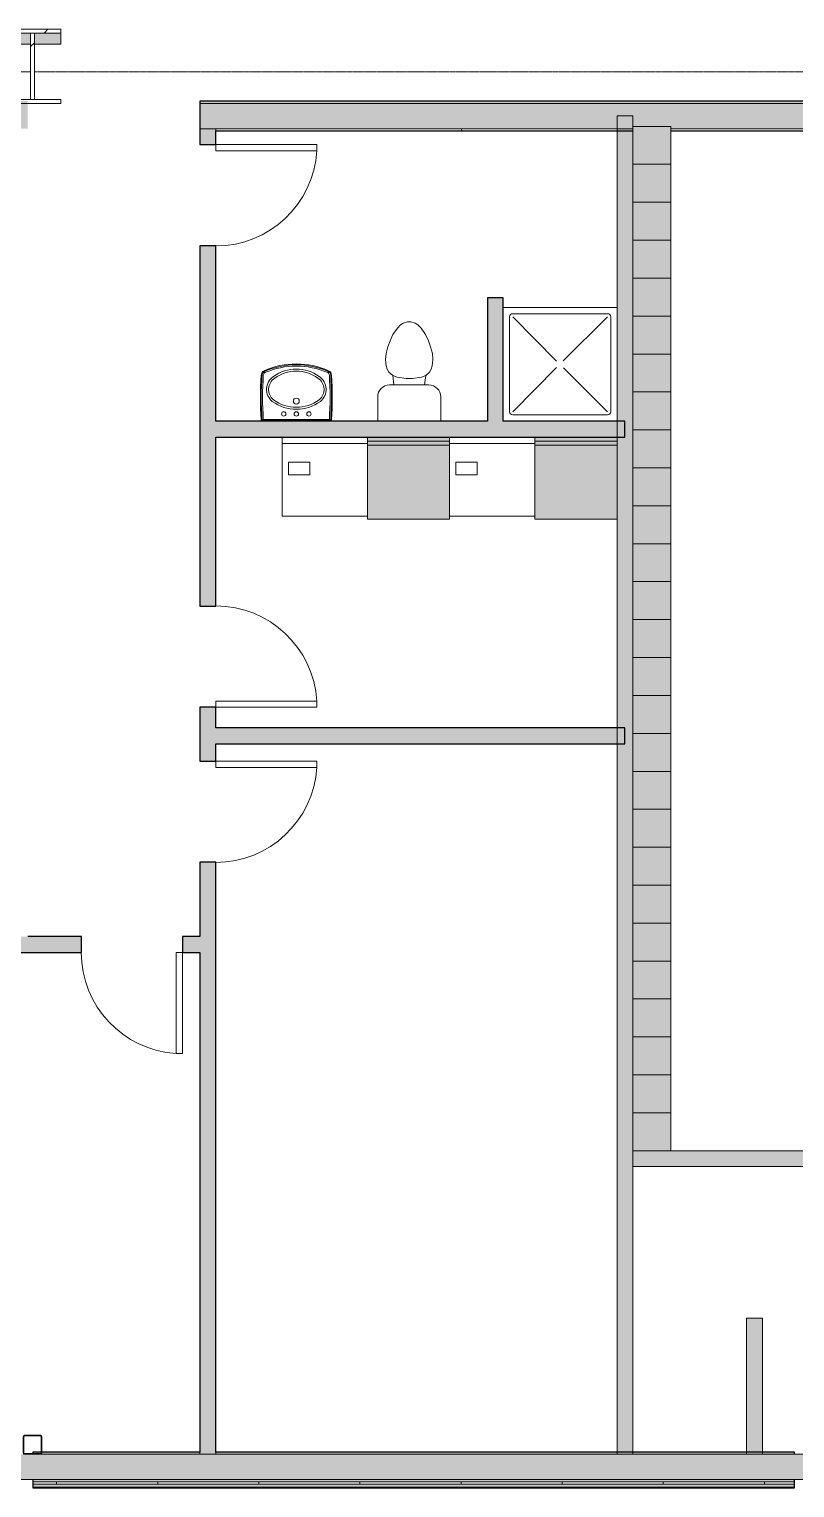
# Model space of a CAD drawing. Header units: inches. Extents: x 20461 to 27285, y -26063 to -19005.
# Drawn here: x 25111.3 to 25353.7, y -22797.9 to -22336.5 of the extents above; entities that cross this region are included whole.
import ezdxf

# ---------------------------------------------------------------- set-up
doc = ezdxf.new("R2010")
doc.units = ezdxf.units.IN
doc.header["$MEASUREMENT"] = 0
doc.linetypes.add('Dash 1_16_', pattern=[0.125, 0.0625, -0.0625])
for name, color, linetype, lineweight in [('A-DOOR', 31, 'Continuous', 9), ('A-FLOR-CLRS', 90, 'Dash 1_16_', 9), ('A-WALL', 113, 'Continuous', 9), ('A-WALL-PATT', 111, 'Continuous', 25), ('I-FURN', 30, 'Continuous', 9), ('I-WALL', 2, 'Continuous', 9), ('L-SITE-WALL', 31, 'Continuous', 9), ('P-SANR-FIXT', 6, 'Continuous', 9), ('Q-SPCQ', 91, 'Continuous', 9), ('S-BEAM', 12, 'Continuous', 9), ('S-COLS', 52, 'Continuous', 9)]:
    doc.layers.add(name, color=color, linetype=linetype, lineweight=lineweight)
pattern_1 = [(45, (0, 0), (-25.342707, 25.342707), []), (45, (0, 38.4), (-25.342707, 25.342707), [])]

# ---------------------------------------------------------------- blocks, each defined once
blk = doc.blocks.new('Locker-Double Stacked-12_ x 12_-2381-12_ x 12_-2381 - Locker-Double Stacked-12_ x 12_-2381-300290 - 85972-300599-Site Plan - Phase 1')
at = {"layer": 'I-FURN'}
blk.add_hatch(color=251, dxfattribs=at).paths.add_polyline_path([(0, 0), (12, 0), (12, 12), (0, 12)], flags=0)
at = {"layer": 'I-FURN', "color": 7}
for p, q in [((12, 12), (0, 12)), ((0, 12), (0, 0)), ((12, 0), (12, 12)), ((0, 0), (12, 0))]:
    blk.add_line(p, q, dxfattribs=at)
blk = doc.blocks.new('Locker-Double Stacked-12_ x 12_-2382-12_ x 12_-2382 - Locker-Double Stacked-12_ x 12_-2382-300297 - 86256-300601-Site Plan - Phase 1')
at = {"layer": 'I-FURN'}
blk.add_hatch(color=251, dxfattribs=at).paths.add_polyline_path([(0, 0), (12, 0), (12, 12), (0, 12)], flags=0)
at = {"layer": 'I-FURN', "color": 7}
for p, q in [((12, 12), (0, 12)), ((0, 12), (0, 0)), ((12, 0), (12, 12)), ((0, 0), (12, 0))]:
    blk.add_line(p, q, dxfattribs=at)
blk = doc.blocks.new('Locker-Double Stacked-12_ x 12_-2383-12_ x 12_-2383 - Locker-Double Stacked-12_ x 12_-2383-300304 - 86540-300603-Site Plan - Phase 1')
at = {"layer": 'I-FURN'}
blk.add_hatch(color=251, dxfattribs=at).paths.add_polyline_path([(0, 0), (12, 0), (12, 12), (0, 12)], flags=0)
at = {"layer": 'I-FURN', "color": 7}
for p, q in [((12, 12), (0, 12)), ((0, 12), (0, 0)), ((12, 0), (12, 12)), ((0, 0), (12, 0))]:
    blk.add_line(p, q, dxfattribs=at)
blk = doc.blocks.new('Locker-Double Stacked-12_ x 12_-2384-12_ x 12_-2384 - Locker-Double Stacked-12_ x 12_-2384-300311 - 86824-300605-Site Plan - Phase 1')
at = {"layer": 'I-FURN'}
blk.add_hatch(color=251, dxfattribs=at).paths.add_polyline_path([(0, 0), (12, 0), (12, 12), (0, 12)], flags=0)
at = {"layer": 'I-FURN', "color": 7}
for p, q in [((12, 12), (0, 12)), ((0, 12), (0, 0)), ((12, 0), (12, 12)), ((0, 0), (12, 0))]:
    blk.add_line(p, q, dxfattribs=at)
blk = doc.blocks.new('Locker-Double Stacked-12_ x 12_-2385-12_ x 12_-2385 - Locker-Double Stacked-12_ x 12_-2385-300318 - 87108-300607-Site Plan - Phase 1')
at = {"layer": 'I-FURN'}
blk.add_hatch(color=251, dxfattribs=at).paths.add_polyline_path([(0, 0), (12, 0), (12, 12), (0, 12)], flags=0)
at = {"layer": 'I-FURN', "color": 7}
for p, q in [((12, 12), (0, 12)), ((0, 12), (0, 0)), ((12, 0), (12, 12)), ((0, 0), (12, 0))]:
    blk.add_line(p, q, dxfattribs=at)
blk = doc.blocks.new('Locker-Double Stacked-12_ x 12_-2386-12_ x 12_-2386 - Locker-Double Stacked-12_ x 12_-2386-300325 - 87392-300609-Site Plan - Phase 1')
at = {"layer": 'I-FURN'}
blk.add_hatch(color=251, dxfattribs=at).paths.add_polyline_path([(0, 0), (12, 0), (12, 12), (0, 12)], flags=0)
at = {"layer": 'I-FURN', "color": 7}
for p, q in [((12, 12), (0, 12)), ((0, 12), (0, 0)), ((12, 0), (12, 12)), ((0, 0), (12, 0))]:
    blk.add_line(p, q, dxfattribs=at)
blk = doc.blocks.new('Locker-Double Stacked-12_ x 12_-2387-12_ x 12_-2387 - Locker-Double Stacked-12_ x 12_-2387-300332 - 87676-300611-Site Plan - Phase 1')
at = {"layer": 'I-FURN'}
blk.add_hatch(color=251, dxfattribs=at).paths.add_polyline_path([(0, 0), (12, 0), (12, 12), (0, 12)], flags=0)
at = {"layer": 'I-FURN', "color": 7}
for p, q in [((12, 12), (0, 12)), ((0, 12), (0, 0)), ((12, 0), (12, 12)), ((0, 0), (12, 0))]:
    blk.add_line(p, q, dxfattribs=at)
blk = doc.blocks.new('Locker-Double Stacked-12_ x 12_-2388-12_ x 12_-2388 - Locker-Double Stacked-12_ x 12_-2388-300339 - 87960-300613-Site Plan - Phase 1')
at = {"layer": 'I-FURN'}
blk.add_hatch(color=251, dxfattribs=at).paths.add_polyline_path([(0, 0), (12, 0), (12, 12), (0, 12)], flags=0)
at = {"layer": 'I-FURN', "color": 7}
for p, q in [((12, 12), (0, 12)), ((0, 12), (0, 0)), ((12, 0), (12, 12)), ((0, 0), (12, 0))]:
    blk.add_line(p, q, dxfattribs=at)
blk = doc.blocks.new('Locker-Double Stacked-12_ x 12_-2389-12_ x 12_-2389 - Locker-Double Stacked-12_ x 12_-2389-300346 - 88244-300615-Site Plan - Phase 1')
at = {"layer": 'I-FURN'}
blk.add_hatch(color=251, dxfattribs=at).paths.add_polyline_path([(0, 0), (12, 0), (12, 12), (0, 12), (0, 5.04)], flags=0)
at = {"layer": 'I-FURN', "color": 7}
for p, q in [((12, 12), (0, 12)), ((0, 12), (0, 0)), ((12, 0), (12, 12)), ((0, 0), (12, 0))]:
    blk.add_line(p, q, dxfattribs=at)
blk = doc.blocks.new('Locker-Double Stacked-12_ x 12_-2390-12_ x 12_-2390 - Locker-Double Stacked-12_ x 12_-2390-300353 - 88528-300617-Site Plan - Phase 1')
at = {"layer": 'I-FURN'}
blk.add_hatch(color=251, dxfattribs=at).paths.add_polyline_path([(0, 0), (12, 0), (12, 12), (0, 12)], flags=0)
at = {"layer": 'I-FURN', "color": 7}
for p, q in [((12, 12), (0, 12)), ((0, 12), (0, 0)), ((12, 0), (12, 12)), ((0, 0), (12, 0))]:
    blk.add_line(p, q, dxfattribs=at)
blk = doc.blocks.new('Locker-Double Stacked-12_ x 12_-2391-12_ x 12_-2391 - Locker-Double Stacked-12_ x 12_-2391-300360 - 88812-300619-Site Plan - Phase 1')
at = {"layer": 'I-FURN'}
blk.add_hatch(color=251, dxfattribs=at).paths.add_polyline_path([(0, 0), (12, 0), (12, 12), (0, 12)], flags=0)
at = {"layer": 'I-FURN', "color": 7}
for p, q in [((12, 12), (0, 12)), ((0, 12), (0, 0)), ((12, 0), (12, 12)), ((0, 0), (12, 0))]:
    blk.add_line(p, q, dxfattribs=at)
blk = doc.blocks.new('Locker-Double Stacked-12_ x 12_-2392-12_ x 12_-2392 - Locker-Double Stacked-12_ x 12_-2392-300367 - 89096-300621-Site Plan - Phase 1')
at = {"layer": 'I-FURN'}
blk.add_hatch(color=251, dxfattribs=at).paths.add_polyline_path([(0, 0), (12, 0), (12, 12), (0, 12)], flags=0)
at = {"layer": 'I-FURN', "color": 7}
for p, q in [((12, 12), (0, 12)), ((0, 12), (0, 0)), ((12, 0), (12, 12)), ((0, 0), (12, 0))]:
    blk.add_line(p, q, dxfattribs=at)
blk = doc.blocks.new('Locker-Double Stacked-12_ x 12_-2393-12_ x 12_-2393 - Locker-Double Stacked-12_ x 12_-2393-300374 - 89380-300623-Site Plan - Phase 1')
at = {"layer": 'I-FURN'}
blk.add_hatch(color=251, dxfattribs=at).paths.add_polyline_path([(0, 0), (12, 0), (12, 12), (0, 12)], flags=0)
at = {"layer": 'I-FURN', "color": 7}
for p, q in [((12, 12), (0, 12)), ((0, 12), (0, 0)), ((12, 0), (12, 12)), ((0, 0), (12, 0))]:
    blk.add_line(p, q, dxfattribs=at)
blk = doc.blocks.new('Locker-Double Stacked-12_ x 12_-2394-12_ x 12_-2394 - Locker-Double Stacked-12_ x 12_-2394-300381 - 89664-300625-Site Plan - Phase 1')
at = {"layer": 'I-FURN'}
blk.add_hatch(color=251, dxfattribs=at).paths.add_polyline_path([(0, 0), (12, 0), (12, 12), (0, 12)], flags=0)
at = {"layer": 'I-FURN', "color": 7}
for p, q in [((12, 12), (0, 12)), ((0, 12), (0, 0)), ((12, 0), (12, 12)), ((0, 0), (12, 0))]:
    blk.add_line(p, q, dxfattribs=at)
blk = doc.blocks.new('Locker-Double Stacked-12_ x 12_-2396-12_ x 12_-2396 - Locker-Double Stacked-12_ x 12_-2396-300388 - 89948-300627-Site Plan - Phase 1')
at = {"layer": 'I-FURN'}
blk.add_hatch(color=251, dxfattribs=at).paths.add_polyline_path([(0, 0), (12, 0), (12, 12), (0, 12)], flags=0)
at = {"layer": 'I-FURN', "color": 7}
for p, q in [((12, 12), (0, 12)), ((0, 12), (0, 0)), ((12, 0), (12, 12)), ((0, 0), (12, 0))]:
    blk.add_line(p, q, dxfattribs=at)
blk = doc.blocks.new('Locker-Double Stacked-12_ x 12_-2397-12_ x 12_-2397 - Locker-Double Stacked-12_ x 12_-2397-300395 - 90232-300629-Site Plan - Phase 1')
at = {"layer": 'I-FURN'}
blk.add_hatch(color=251, dxfattribs=at).paths.add_polyline_path([(0, 0), (12, 0), (12, 12), (0, 12)], flags=0)
at = {"layer": 'I-FURN', "color": 7}
for p, q in [((12, 12), (0, 12)), ((0, 12), (0, 0)), ((12, 0), (12, 12)), ((0, 0), (12, 0))]:
    blk.add_line(p, q, dxfattribs=at)
blk = doc.blocks.new('Locker-Double Stacked-12_ x 12_-2398-12_ x 12_-2398 - Locker-Double Stacked-12_ x 12_-2398-300402 - 90516-300631-Site Plan - Phase 1')
at = {"layer": 'I-FURN'}
blk.add_hatch(color=251, dxfattribs=at).paths.add_polyline_path([(0, 0), (12, 0), (12, 12), (0, 12)], flags=0)
at = {"layer": 'I-FURN', "color": 7}
for p, q in [((12, 12), (0, 12)), ((0, 12), (0, 0)), ((12, 0), (12, 12)), ((0, 0), (12, 0))]:
    blk.add_line(p, q, dxfattribs=at)
blk = doc.blocks.new('Locker-Double Stacked-12_ x 12_-2399-12_ x 12_-2399 - Locker-Double Stacked-12_ x 12_-2399-300409 - 90800-300633-Site Plan - Phase 1')
at = {"layer": 'I-FURN'}
blk.add_hatch(color=251, dxfattribs=at).paths.add_polyline_path([(0, 0), (12, 0), (12, 12), (0, 12)], flags=0)
at = {"layer": 'I-FURN', "color": 7}
for p, q in [((12, 12), (0, 12)), ((0, 12), (0, 0)), ((12, 0), (12, 12)), ((0, 0), (12, 0))]:
    blk.add_line(p, q, dxfattribs=at)
blk = doc.blocks.new('Locker-Double Stacked-12_ x 12_-2400-12_ x 12_-2400 - Locker-Double Stacked-12_ x 12_-2400-300416 - 91084-300635-Site Plan - Phase 1')
at = {"layer": 'I-FURN'}
blk.add_hatch(color=251, dxfattribs=at).paths.add_polyline_path([(0, 0), (12, 0), (12, 12), (0, 12)], flags=0)
at = {"layer": 'I-FURN', "color": 7}
for p, q in [((12, 12), (0, 12)), ((0, 12), (0, 0)), ((12, 0), (12, 12)), ((0, 0), (12, 0))]:
    blk.add_line(p, q, dxfattribs=at)
blk = doc.blocks.new('Locker-Double Stacked-12_ x 12_-2401-12_ x 12_-2401 - Locker-Double Stacked-12_ x 12_-2401-300423 - 91368-300637-Site Plan - Phase 1')
at = {"layer": 'I-FURN'}
blk.add_hatch(color=251, dxfattribs=at).paths.add_polyline_path([(0, 0), (12, 0), (12, 12), (0, 12)], flags=0)
at = {"layer": 'I-FURN', "color": 7}
for p, q in [((12, 12), (0, 12)), ((0, 12), (0, 0)), ((12, 0), (12, 12)), ((0, 0), (12, 0))]:
    blk.add_line(p, q, dxfattribs=at)
blk = doc.blocks.new('Locker-Double Stacked-12_ x 12_-2381-12_ x 12_-2381 - Locker-Double Stacked-12_ x 12_-23811 - 186925-300781-Site Plan - Phase 1')
at = {"layer": 'I-FURN'}
blk.add_hatch(color=251, dxfattribs=at).paths.add_polyline_path([(0, 0), (12, 0), (12, 12), (0, 12), (0, 6.7)], flags=0)
at = {"layer": 'I-FURN', "color": 7}
for p, q in [((12, 12), (0, 12)), ((0, 12), (0, 0)), ((12, 0), (12, 12)), ((0, 0), (12, 0))]:
    blk.add_line(p, q, dxfattribs=at)
blk = doc.blocks.new('Locker-Double Stacked-12_ x 12_-2381-12_ x 12_-2381 - Locker-Double Stacked-12_ x 12_1 - 187209-300784-Site Plan - Phase 1')
at = {"layer": 'I-FURN'}
blk.add_hatch(color=251, dxfattribs=at).paths.add_polyline_path([(0, 0), (12, 0), (12, 12), (0, 12)], flags=0)
at = {"layer": 'I-FURN', "color": 7}
for p, q in [((12, 12), (0, 12)), ((0, 12), (0, 0)), ((12, 0), (12, 12)), ((0, 0), (12, 0))]:
    blk.add_line(p, q, dxfattribs=at)
blk = doc.blocks.new('Locker-Double Stacked-12_ x 12_-2382-12_ x 12_-2382 - Locker-Double Stacked-12_ x 12_-23821 - 187493-300787-Site Plan - Phase 1')
at = {"layer": 'I-FURN'}
blk.add_hatch(color=251, dxfattribs=at).paths.add_polyline_path([(0, 0), (12, 0), (12, 12), (0, 12)], flags=0)
at = {"layer": 'I-FURN', "color": 7}
for p, q in [((12, 12), (0, 12)), ((0, 12), (0, 0)), ((12, 0), (12, 12)), ((0, 0), (12, 0))]:
    blk.add_line(p, q, dxfattribs=at)
blk = doc.blocks.new('Locker-Double Stacked-12_ x 12_-2383-12_ x 12_-2383 - Locker-Double Stacked-12_ x 12_-23831 - 187777-300790-Site Plan - Phase 1')
at = {"layer": 'I-FURN'}
blk.add_hatch(color=251, dxfattribs=at).paths.add_polyline_path([(0, 0), (12, 0), (12, 12), (0, 12)], flags=0)
at = {"layer": 'I-FURN', "color": 7}
for p, q in [((12, 12), (0, 12)), ((0, 12), (0, 0)), ((12, 0), (12, 12)), ((0, 0), (12, 0))]:
    blk.add_line(p, q, dxfattribs=at)
blk = doc.blocks.new('Locker-Double Stacked-12_ x 12_-2384-12_ x 12_-2384 - Locker-Double Stacked-12_ x 12_-23841 - 188061-300793-Site Plan - Phase 1')
at = {"layer": 'I-FURN'}
blk.add_hatch(color=251, dxfattribs=at).paths.add_polyline_path([(0, 0), (12, 0), (12, 12), (0, 12)], flags=0)
at = {"layer": 'I-FURN', "color": 7}
for p, q in [((12, 12), (0, 12)), ((0, 12), (0, 0)), ((12, 0), (12, 12)), ((0, 0), (12, 0))]:
    blk.add_line(p, q, dxfattribs=at)
blk = doc.blocks.new('Locker-Double Stacked-12_ x 12_-2385-12_ x 12_-2385 - Locker-Double Stacked-12_ x 12_-23851 - 188345-300796-Site Plan - Phase 1')
at = {"layer": 'I-FURN'}
blk.add_hatch(color=251, dxfattribs=at).paths.add_polyline_path([(0, 0), (12, 0), (12, 12), (0, 12)], flags=0)
at = {"layer": 'I-FURN', "color": 7}
for p, q in [((12, 12), (0, 12)), ((0, 12), (0, 0)), ((12, 0), (12, 12)), ((0, 0), (12, 0))]:
    blk.add_line(p, q, dxfattribs=at)
blk = doc.blocks.new('Locker-Double Stacked-12_ x 12_-2381-12_ x 12_-2381 - Locker-Double Stacked-12_ x 12_2 - 188629-300799-Site Plan - Phase 1')
at = {"layer": 'I-FURN'}
blk.add_hatch(color=251, dxfattribs=at).paths.add_polyline_path([(0, 0), (12, 0), (12, 12), (0, 12)], flags=0)
at = {"layer": 'I-FURN', "color": 7}
for p, q in [((12, 12), (0, 12)), ((0, 12), (0, 0)), ((12, 0), (12, 12)), ((0, 0), (12, 0))]:
    blk.add_line(p, q, dxfattribs=at)
blk = doc.blocks.new('Locker Rooms_MASTER_ifc-1-Site Plan - Phase 1')
at = {"layer": 'A-WALL'}
for points in [[(25297.39, -22787.3), (25302.39, -22787.3), (25302.39, -22363.99), (25297.39, -22363.99), (25297.39, -22773.58)], [(25302.39, -22696.3), (25378.89, -22696.3), (25378.89, -22691.3), (25302.39, -22691.3)], [(25343.39, -22787.3), (25343.39, -22744.3), (25338.39, -22744.3), (25338.39, -22787.3)]]:
    blk.add_hatch(color=57, dxfattribs=at).paths.add_polyline_path(points, flags=0)
at = {"layer": 'A-WALL', "color": 7}
for p, q in [((25297.39, -22363.99), (25297.39, -22787.33)), ((25302.39, -22363.99), (25297.39, -22363.99)), ((25302.39, -22367.3), (25302.39, -22363.99)), ((25302.39, -22691.3), (25302.39, -22696.3)), ((25302.39, -22787.33), (25302.39, -22691.3)), ((25378.89, -22691.3), (25314.39, -22691.3)), ((25302.39, -22696.3), (25378.89, -22696.3)), ((25343.39, -22744.3), (25338.39, -22744.3)), ((25338.39, -22744.3), (25338.39, -22787.33)), ((25343.39, -22787.33), (25343.39, -22744.3))]:
    blk.add_line(p, q, dxfattribs=at)
at = {"lineweight": 9}
for name, p in [('Locker-Double Stacked-12_ x 12_-2381-12_ x 12_-2381 - Locker-Double Stacked-12_ x 12_2 - 188629-300799-Site Plan - Phase 1', (25302.39, -22379.3)), ('Locker-Double Stacked-12_ x 12_-2381-12_ x 12_-2381 - Locker-Double Stacked-12_ x 12_1 - 187209-300784-Site Plan - Phase 1', (25302.39, -22391.3)), ('Locker-Double Stacked-12_ x 12_-2382-12_ x 12_-2382 - Locker-Double Stacked-12_ x 12_-23821 - 187493-300787-Site Plan - Phase 1', (25302.39, -22403.3)), ('Locker-Double Stacked-12_ x 12_-2383-12_ x 12_-2383 - Locker-Double Stacked-12_ x 12_-23831 - 187777-300790-Site Plan - Phase 1', (25302.39, -22415.3)), ('Locker-Double Stacked-12_ x 12_-2384-12_ x 12_-2384 - Locker-Double Stacked-12_ x 12_-23841 - 188061-300793-Site Plan - Phase 1', (25302.39, -22427.3)), ('Locker-Double Stacked-12_ x 12_-2385-12_ x 12_-2385 - Locker-Double Stacked-12_ x 12_-23851 - 188345-300796-Site Plan - Phase 1', (25302.39, -22439.3)), ('Locker-Double Stacked-12_ x 12_-2381-12_ x 12_-2381 - Locker-Double Stacked-12_ x 12_-23811 - 186925-300781-Site Plan - Phase 1', (25302.39, -22451.3)), ('Locker-Double Stacked-12_ x 12_-2381-12_ x 12_-2381 - Locker-Double Stacked-12_ x 12_-2381-300290 - 85972-300599-Site Plan - Phase 1', (25302.39, -22463.3)), ('Locker-Double Stacked-12_ x 12_-2382-12_ x 12_-2382 - Locker-Double Stacked-12_ x 12_-2382-300297 - 86256-300601-Site Plan - Phase 1', (25302.39, -22475.3)), ('Locker-Double Stacked-12_ x 12_-2383-12_ x 12_-2383 - Locker-Double Stacked-12_ x 12_-2383-300304 - 86540-300603-Site Plan - Phase 1', (25302.39, -22487.3)), ('Locker-Double Stacked-12_ x 12_-2384-12_ x 12_-2384 - Locker-Double Stacked-12_ x 12_-2384-300311 - 86824-300605-Site Plan - Phase 1', (25302.39, -22499.3)), ('Locker-Double Stacked-12_ x 12_-2385-12_ x 12_-2385 - Locker-Double Stacked-12_ x 12_-2385-300318 - 87108-300607-Site Plan - Phase 1', (25302.39, -22511.3)), ('Locker-Double Stacked-12_ x 12_-2386-12_ x 12_-2386 - Locker-Double Stacked-12_ x 12_-2386-300325 - 87392-300609-Site Plan - Phase 1', (25302.39, -22523.3)), ('Locker-Double Stacked-12_ x 12_-2387-12_ x 12_-2387 - Locker-Double Stacked-12_ x 12_-2387-300332 - 87676-300611-Site Plan - Phase 1', (25302.39, -22535.3)), ('Locker-Double Stacked-12_ x 12_-2388-12_ x 12_-2388 - Locker-Double Stacked-12_ x 12_-2388-300339 - 87960-300613-Site Plan - Phase 1', (25302.39, -22547.3)), ('Locker-Double Stacked-12_ x 12_-2389-12_ x 12_-2389 - Locker-Double Stacked-12_ x 12_-2389-300346 - 88244-300615-Site Plan - Phase 1', (25302.39, -22559.3)), ('Locker-Double Stacked-12_ x 12_-2390-12_ x 12_-2390 - Locker-Double Stacked-12_ x 12_-2390-300353 - 88528-300617-Site Plan - Phase 1', (25302.39, -22571.3)), ('Locker-Double Stacked-12_ x 12_-2391-12_ x 12_-2391 - Locker-Double Stacked-12_ x 12_-2391-300360 - 88812-300619-Site Plan - Phase 1', (25302.39, -22583.3)), ('Locker-Double Stacked-12_ x 12_-2392-12_ x 12_-2392 - Locker-Double Stacked-12_ x 12_-2392-300367 - 89096-300621-Site Plan - Phase 1', (25302.39, -22595.3)), ('Locker-Double Stacked-12_ x 12_-2393-12_ x 12_-2393 - Locker-Double Stacked-12_ x 12_-2393-300374 - 89380-300623-Site Plan - Phase 1', (25302.39, -22607.3)), ('Locker-Double Stacked-12_ x 12_-2394-12_ x 12_-2394 - Locker-Double Stacked-12_ x 12_-2394-300381 - 89664-300625-Site Plan - Phase 1', (25302.39, -22619.3)), ('Locker-Double Stacked-12_ x 12_-2396-12_ x 12_-2396 - Locker-Double Stacked-12_ x 12_-2396-300388 - 89948-300627-Site Plan - Phase 1', (25302.39, -22631.3)), ('Locker-Double Stacked-12_ x 12_-2397-12_ x 12_-2397 - Locker-Double Stacked-12_ x 12_-2397-300395 - 90232-300629-Site Plan - Phase 1', (25302.39, -22643.3)), ('Locker-Double Stacked-12_ x 12_-2398-12_ x 12_-2398 - Locker-Double Stacked-12_ x 12_-2398-300402 - 90516-300631-Site Plan - Phase 1', (25302.39, -22655.3)), ('Locker-Double Stacked-12_ x 12_-2399-12_ x 12_-2399 - Locker-Double Stacked-12_ x 12_-2399-300409 - 90800-300633-Site Plan - Phase 1', (25302.39, -22667.3)), ('Locker-Double Stacked-12_ x 12_-2400-12_ x 12_-2400 - Locker-Double Stacked-12_ x 12_-2400-300416 - 91084-300635-Site Plan - Phase 1', (25302.39, -22679.3)), ('Locker-Double Stacked-12_ x 12_-2401-12_ x 12_-2401 - Locker-Double Stacked-12_ x 12_-2401-300423 - 91368-300637-Site Plan - Phase 1', (25302.39, -22691.3))]:
    blk.add_blockref(name, p, dxfattribs=at)
blk = doc.blocks.new('HSS-Hollow Structural Section-Column - HSS6X6X1_4-V6-Site Plan - Phase 1')
at = {"layer": 'S-COLS'}
h = blk.add_hatch(dxfattribs=at)
h.set_pattern_fill('FP_5', color=256, style=0, pattern_type=2)
h.set_pattern_definition([(225, (25112.39, -22784.303), (25.342707, -25.342707), []), (225, (25112.39, -22822.703), (25.342707, -25.342707), [])])
h.paths.add_polyline_path([(-2.53, 3), (-2.86, 2.86), (-3, 2.53), (-2.7, 2.7)], flags=0)
h.paths.add_polyline_path([(2.53, 3), (2.7, 2.7), (3, 2.53), (2.86, 2.86)], flags=0)
h.paths.add_polyline_path([(-2.53, 3), (-2.53, 2.77), (2.53, 2.77), (2.53, 3)], flags=0)
h.paths.add_polyline_path([(-3, -2.53), (-2.86, -2.86), (-2.53, -3), (-2.7, -2.7)], flags=0)
h.paths.add_polyline_path([(-3, 2.53), (-3, -2.53), (-2.77, -2.53), (-2.77, 2.53)], flags=0)
h.paths.add_polyline_path([(3, -2.53), (2.7, -2.7), (2.53, -3), (2.86, -2.86)], flags=0)
h.paths.add_polyline_path([(2.77, 2.53), (2.77, -2.53), (3, -2.53), (3, 2.53)], flags=0)
h.paths.add_polyline_path([(2.53, -2.77), (-2.53, -2.77), (-2.53, -3), (2.53, -3)], flags=0)
at = {"layer": 'S-COLS', "lineweight": 15}
for p, q in [((-3, 2.53), (-3, -2.53)), ((-2.77, -2.53), (-2.77, 2.53)), ((2.53, 3), (-2.53, 3)), ((-2.53, 2.77), (2.53, 2.77)), ((2.77, 2.53), (2.77, -2.53)), ((3, -2.53), (3, 2.53)), ((2.53, -2.77), (-2.53, -2.77)), ((-2.53, -3), (2.53, -3))]:
    blk.add_line(p, q, dxfattribs=at)
for centre, radius, start, end in [((-2.53, 2.53), 0.466, 90, 180), ((-2.53, 2.53), 0.233, 90, 180), ((2.53, 2.53), 0.466, 360, 90), ((2.53, 2.53), 0.233, 0, 90), ((-2.53, -2.53), 0.466, 180, 270), ((-2.53, -2.53), 0.233, 180, 270), ((2.53, -2.53), 0.466, 270, 360), ((2.53, -2.53), 0.233, 270, 360)]:
    blk.add_arc(centre, radius, start, end, dxfattribs=at)
blk = doc.blocks.new('Single-Flush - 32_ x 84_-460923-Site Plan - Phase 1')
at = {"layer": 'A-DOOR', "lineweight": 13}
for p, q in [((14, -2.5), (14, -34.5)), ((16, -2.5), (14, -2.5)), ((16, -2.5), (16, -34.5)), ((16, -34.5), (14, -34.5))]:
    blk.add_line(p, q, dxfattribs=at)
at = {"layer": 'A-DOOR'}
blk.add_arc((16, -2.5), 32.07, 180, 266.4241, dxfattribs=at)
blk = doc.blocks.new('Single-Flush - 32_ x 84_-489871-Site Plan - Phase 1')
at = {"layer": 'A-DOOR', "lineweight": 13}
for p, q in [((14, 2.5), (14, 34.5)), ((16, 34.5), (14, 34.5)), ((16, 2.5), (16, 34.5)), ((16, 2.5), (14, 2.5))]:
    blk.add_line(p, q, dxfattribs=at)
at = {"layer": 'A-DOOR'}
blk.add_arc((16, 2.5), 32.07, 93.5759, 180, dxfattribs=at)
blk = doc.blocks.new('Girt_C - 8_D-757212-Site Plan - Phase 1')
at = {"layer": 'S-BEAM'}
for points in [[(26266.89, -22787.49), (26266.89, -22787.3), (24627.39, -22787.4), (24627.39, -22787.49), (26163.21, -22787.49)], [(26266.89, -22795.12), (26266.89, -22787.49), (24627.39, -22787.49), (24627.39, -22795.12), (26163.21, -22795.12)], [(26266.89, -22795.3), (26266.89, -22795.12), (24627.39, -22795.21), (24627.39, -22795.3), (26163.21, -22795.3)]]:
    blk.add_hatch(color=256, dxfattribs=at).paths.add_polyline_path(points, flags=0)
for p, q in [((25399.36, -22787.3), (25114.92, -22787.3)), ((24627.39, -22795.3), (26266.89, -22795.3))]:
    blk.add_line(p, q, dxfattribs=at)
blk = doc.blocks.new('Toilet-Domestic-3D - Toilet-Domestic-3D-489637-Site Plan - Phase 1')
at = {"layer": 'P-SANR-FIXT'}
for p, q in [((-5.13, 8), (-3.74, 10)), ((-3.74, 10), (-2.74, 11)), ((-2.74, 11), (-1.87, 11.5)), ((-1.87, 11.5), (-0.5, 12)), ((-0.5, 12), (0.5, 12)), ((0.5, 12), (1.87, 11.5)), ((1.87, 11.5), (2.74, 11)), ((2.74, 11), (3.74, 10)), ((3.74, 10), (5.13, 8)), ((-6.79, 4), (-6.06, 6)), ((-6.06, 6), (-5.13, 8)), ((5.13, 8), (6.06, 6)), ((6.06, 6), (6.79, 4)), ((-7.5, 0), (-7.33, 1.99)), ((-7.33, 1.99), (-6.79, 4)), ((6.79, 4), (7.33, 1.99)), ((7.33, 1.99), (7.5, 0)), ((-7.41, -1), (-7.5, 0)), ((-7.24, -2), (-7.41, -1)), ((-6.97, -3), (-7.24, -2)), ((-6.4, -4), (-6.97, -3)), ((-5.21, -5), (-6.4, -4)), ((6.4, -4), (5.21, -5)), ((6.97, -3), (6.4, -4)), ((7.24, -2), (6.97, -3)), ((7.41, -1), (7.24, -2)), ((7.5, 0), (7.41, -1)), ((6.25, -8.02), (-6.25, -8.02)), ((-3.84, -5.5), (-5.21, -5)), ((-4.86, -8.02), (-5.21, -5)), ((-1, -6), (-3.84, -5.5)), ((1, -6), (-1, -6)), ((3.84, -5.5), (1, -6)), ((5.21, -5), (3.84, -5.5)), ((4.86, -8.02), (5.21, -5)), ((-9.98, -11.75), (-9.98, -19.48)), ((9.98, -19.48), (9.98, -11.75))]:
    blk.add_line(p, q, dxfattribs=at)
for centre, start, end in [((-6.25, -11.75), 90, 180), ((6.25, -11.75), 0, 90)]:
    blk.add_arc(centre, 3.73, start, end, dxfattribs=at)
blk = doc.blocks.new('Sink-Bathroom-Kohler-Pinoir-2035-8 - Vitreous_China-0-White-670431-Site Plan - Phase 1')
at = {"layer": 'P-SANR-FIXT'}
for p, q in [((25184.77, -22460.55), (25184.77, -22460.06)), ((25207.01, -22460.55), (25184.77, -22460.55)), ((25185.03, -22460.05), (25185.03, -22460.55)), ((25185.44, -22460.55), (25185.44, -22460.03)), ((25195.89, -22460.03), (25185.44, -22460.03)), ((25185.44, -22460.22), (25195.89, -22460.2)), ((25206.34, -22460.03), (25195.89, -22460.03)), ((25195.89, -22460.2), (25206.34, -22460.22)), ((25206.34, -22460.03), (25206.34, -22460.55)), ((25206.75, -22460.55), (25206.75, -22460.05)), ((25207.01, -22460.06), (25207.01, -22460.55))]:
    blk.add_line(p, q, dxfattribs=at)
for centre, radius, start, end in [((25291.12, -22453.02), 106.58, 176.2183, 183.7835), ((25186.32, -22445.99), 1.54, 113.9605, 180.0345), ((25291.12, -22453.02), 106.33, 176.2135, 183.7881), ((25186.32, -22445.99), 1.29, 113.9877, 180.3965), ((25291.12, -22453.02), 105.91, 176.2045, 183.7955), ((25186.32, -22445.99), 0.875, 114.0553, 181.2927), ((25195.89, -22467.85), 25.41, 66.3302, 113.6742), ((25195.89, -22467.85), 25.15, 66.3302, 113.6726), ((25195.89, -22467.85), 24.74, 66.3302, 113.6698), ((25195.89, -22456.26), 12.2, 53.7683, 126.2317), ((25195.89, -22456.26), 11.57, 53.6931, 126.3069), ((25205.48, -22445.98), 0.862, 358.0783, 66.3302), ((25205.48, -22445.98), 1.28, 359.0965, 66.3302), ((25205.48, -22445.98), 1.53, 359.5057, 66.3302), ((25100.66, -22453.02), 105.91, 356.2045, 3.7955), ((25100.66, -22453.02), 106.33, 356.2119, 3.7854), ((25100.66, -22453.02), 106.58, 356.2165, 3.78), ((25191.38, -22450.5), 4.9, 123.5514, 230.6366), ((25191.38, -22450.5), 4.26, 123.3558, 230.4225), ((25200.4, -22450.5), 4.26, 309.5775, 56.6442), ((25200.4, -22450.5), 4.9, 309.3634, 56.4486), ((25195.89, -22443.97), 12.82, 233.5725, 306.4275), ((25195.89, -22443.97), 12.18, 233.6508, 306.3492), ((25195.89, -22454.18), 0.934, 0, 180), ((25195.89, -22454.18), 0.934, 180, 0), ((25191.89, -22458.23), 0.692, 0, 180), ((25191.89, -22458.23), 0.692, 180, 0), ((25195.89, -22458.24), 0.69, 0, 180), ((25195.89, -22458.24), 0.69, 180, 0), ((25199.89, -22458.24), 0.69, 0, 180), ((25199.89, -22458.24), 0.69, 180, 0)]:
    blk.add_arc(centre, radius, start, end, dxfattribs=at)
blk = doc.blocks.new('Shower Base-3D - 36_ x 36_-670432-Site Plan - Phase 1')
at = {"layer": 'P-SANR-FIXT'}
for p, q in [((18, 18), (-18, 18)), ((-16, -15), (-16, 15)), ((-15, 16), (15, 16)), ((-1.12, 1), (-15, 15)), ((0.97, 1.14), (15, 15)), ((16, 15), (16, -15)), ((-1.13, -0.98), (-15, -15)), ((1.01, -1.11), (15, -15)), ((15, -16), (-15, -16))]:
    blk.add_line(p, q, dxfattribs=at)
for centre, start, end in [((-15, 15), 90, 180), ((15, 15), 360, 90), ((-15, -15), 180, 270), ((15, -15), 270, 0)]:
    blk.add_arc(centre, 1, start, end, dxfattribs=at)
blk = doc.blocks.new('Washing Machine - 26_x26_ - Private-670433-Site Plan - Phase 1')
at = {"layer": 'P-SANR-FIXT'}
for points in [[(1.31, 13), (0, 13), (0, -13), (1.31, -13)], [(2.59, -13), (2.59, 13), (1.31, 13), (1.41, -13)], [(26, -13), (26, 13), (2.59, 13), (2.59, -13), (25, -13)]]:
    blk.add_hatch(color=256, dxfattribs=at).paths.add_polyline_path(points, flags=0)
for p, q in [((1.31, 13), (1.31, -13)), ((2.59, 13), (2.59, -13)), ((26, 13), (26, -13)), ((1.31, -13), (0, -13)), ((26, -13), (25, -13))]:
    blk.add_line(p, q, dxfattribs=at)
blk = doc.blocks.new('Dryer - 27_ x 25_ x 35_-670434-Site Plan - Phase 1')
at = {"layer": 'Q-SPCQ'}
for p, q in [((1.42, 0.11), (28.42, 0.11)), ((1.42, -23.58), (1.42, 0.11)), ((28.42, 0.11), (28.42, -23.58)), ((19.67, -12.89), (26.42, -12.89)), ((19.67, -16.89), (19.67, -12.89)), ((26.42, -16.89), (26.42, -12.89)), ((19.67, -16.89), (26.42, -16.89)), ((1.42, -22.89), (28.42, -22.89))]:
    blk.add_line(p, q, dxfattribs=at)
blk = doc.blocks.new('Washing Machine - 26_x26_ - Private-V12-Site Plan - Phase 1')
at = {"layer": 'P-SANR-FIXT'}
for points in [[(1.31, 13), (0, 13), (0, -13), (1.31, -13)], [(2.59, -13), (2.59, 13), (1.31, 13), (1.41, -13)], [(26, -13), (26, 13), (2.59, 13), (2.59, -13), (25, -13)]]:
    blk.add_hatch(color=256, dxfattribs=at).paths.add_polyline_path(points, flags=0)
for p, q in [((0, 13), (1.31, 13)), ((1.31, 13), (1.31, -13)), ((2.59, 13), (2.59, -13)), ((25, 13), (26, 13)), ((26, 13), (26, -13)), ((1.31, -13), (0, -13)), ((26, -13), (25, -13))]:
    blk.add_line(p, q, dxfattribs=at)
blk = doc.blocks.new('Dryer - 27_ x 25_ x 35_-V13-Site Plan - Phase 1')
at = {"layer": 'Q-SPCQ'}
for p, q in [((1.42, 0.11), (28.42, 0.11)), ((1.42, -23.58), (1.42, 0.11)), ((28.42, 0.11), (28.42, -24.89)), ((19.67, -12.89), (26.42, -12.89)), ((19.67, -16.89), (19.67, -12.89)), ((26.42, -16.89), (26.42, -12.89)), ((19.67, -16.89), (26.42, -16.89)), ((1.42, -22.89), (28.42, -22.89))]:
    blk.add_line(p, q, dxfattribs=at)

msp = doc.modelspace()

# ---------------------------------------------------------------- hatches: boundary and pattern name
at = {"layer": 'A-WALL-PATT', "lineweight": 9}
h = msp.add_hatch(dxfattribs=at)
h.set_pattern_fill('FP_6', color=256, style=0, pattern_type=2)
h.set_pattern_definition([(0, (0, 0), (81.92, 20.48), [3.379, -58.061, 3.379, -58.061, -327.68]), (0, (0, 0), (81.92, 20.48), [-122.88, 3.379, -119.501, 3.379, -58.061, -143.36]), (0, (0, 0), (81.92, 20.48), [-307.2, 3.379, -37.581, 3.379, -99.021]), (120, (30.72, 10.24), (-58.6962, 60.704801), [3.379, -58.061, 3.379, -58.061, -327.68]), (120, (30.72, 10.24), (-58.6962, 60.704801), [-122.88, 3.379, -119.501, 3.379, -58.061, -143.36]), (120, (30.72, 10.24), (-58.6962, 60.704801), [-307.2, 3.379, -37.581, 3.379, -99.021]), (240, (40.96, 51.2), (-23.2238, -81.184801), [3.379, -58.061, 3.379, -58.061, -327.68]), (240, (40.96, 51.2), (-23.2238, -81.184801), [-122.88, 3.379, -119.501, 3.379, -58.061, -143.36]), (240, (40.96, 51.2), (-23.2238, -81.184801), [-307.2, 3.379, -37.581, 3.379, -99.021])])
h.paths.add_polyline_path([(25726.390225, -22368.67781), (25726.390225, -22368.05281), (25721.390225, -22368.070208), (25721.390225, -22368.67781)], flags=0)
h.paths.add_polyline_path([(25709.390225, -22368.67781), (25709.390225, -22368.05281), (25583.853841, -22368.05281), (25583.853841, -22368.67781), (25602.434247, -22368.67781)], flags=0)
h.paths.add_polyline_path([(25582.853841, -22368.67781), (25582.853841, -22368.05281), (25577.853841, -22368.05281), (25577.853841, -22368.67781)], flags=0)
h.paths.add_polyline_path([(25576.853841, -22368.67781), (25576.853841, -22368.05281), (25546.765225, -22368.05281), (25546.765225, -22368.67781)], flags=0)
h.paths.add_polyline_path([(25450.015225, -22368.67781), (25450.015225, -22368.05281), (25446.92661, -22368.059714), (25446.92661, -22368.67781)], flags=0)
h.paths.add_polyline_path([(25445.92661, -22368.67781), (25445.92661, -22368.05281), (25440.92661, -22368.073125), (25440.92661, -22368.67781)], flags=0)
h.paths.add_polyline_path([(25439.92661, -22368.67781), (25439.92661, -22368.05281), (25314.390225, -22368.05281), (25314.390225, -22368.67781), (25378.122247, -22368.67781)], flags=0)
h.paths.add_polyline_path([(25302.390225, -22368.67781), (25302.390225, -22368.05281), (25170.390225, -22368.05281), (25170.390225, -22368.67781), (25265.966247, -22368.67781)], flags=0)
h.paths.add_polyline_path([(25105.890225, -22368.67781), (25105.890225, -22368.05281), (24978.890225, -22368.05281), (24978.890225, -22368.67781), (25041.654247, -22368.67781)], flags=0)
h.paths.add_polyline_path([(24973.890225, -22368.67781), (24973.890225, -22368.05281), (24937.890225, -22368.05281), (24937.890225, -22368.67781)], flags=0)
h.paths.add_polyline_path([(24865.890225, -22368.67781), (24865.890225, -22368.05281), (24630.890225, -22368.05281), (24630.890225, -22368.67781)], flags=0)
h = msp.add_hatch(dxfattribs=at)
h.set_pattern_fill('FP_8', color=256, style=0, pattern_type=2)
h.set_pattern_definition([(0, (0, 0), (0, 32), []), (90, (0, 0), (-32, 2e-15), [])])
h.paths.add_polyline_path([(25353.515225, -22796.80281), (25353.515225, -22796.05281), (25112.515225, -22796.05281), (25112.515225, -22796.80281), (25265.966247, -22796.80281)], flags=0)
at = {"layer": 'I-WALL'}
h = msp.add_hatch(color=256, dxfattribs=at)
h.paths.add_polyline_path([(25165.390225, -22787.30281), (25170.390225, -22787.30281), (25170.390225, -22600.05281), (25165.390225, -22600.05281), (25165.390225, -22786.67781)], flags=0)
h.paths.add_polyline_path([(25165.390225, -22568.05281), (25170.390225, -22568.05281), (25170.390225, -22551.05281), (25165.390225, -22551.05281), (25165.390225, -22554.258645)], flags=0)
h.paths.add_polyline_path([(25170.390225, -22519.05281), (25170.390225, -22405.05281), (25165.390225, -22405.05281), (25165.390225, -22519.05281)], flags=0)
h.paths.add_polyline_path([(25165.390225, -22373.05281), (25170.390225, -22373.05281), (25170.390225, -22368.05281), (25165.390225, -22368.05281), (25165.390225, -22368.67781)], flags=0)
for points in [[(25261.390225, -22460.55281), (25261.390225, -22421.55281), (25256.390225, -22421.55281), (25256.390225, -22460.55281)], [(25299.890225, -22465.55281), (25299.890225, -22460.55281), (25170.390225, -22460.55281), (25170.390225, -22465.55281), (25265.966247, -22465.55281)], [(25170.390225, -22562.55281), (25299.890225, -22562.55281), (25299.890225, -22557.55281), (25170.390225, -22557.55281)]]:
    msp.add_hatch(color=256, dxfattribs=at).paths.add_polyline_path(points, flags=0)
h = msp.add_hatch(color=256, dxfattribs=at)
h.paths.add_polyline_path([(25165.390225, -22628.55281), (25165.390225, -22623.55281), (25159.890225, -22623.55281), (25159.890225, -22628.55281)], flags=0)
h.paths.add_polyline_path([(25041.654247, -22628.55281), (25127.890225, -22628.55281), (25127.890225, -22623.55281), (24978.890225, -22623.55281), (24978.890225, -22628.55281)], flags=0)
at = {"layer": 'L-SITE-WALL'}
h = msp.add_hatch(color=256, dxfattribs=at)
h.paths.add_polyline_path([(25726.390225, -22360.05281), (25726.390225, -22359.30281), (25546.765225, -22359.30281), (25546.765225, -22360.05281), (25714.590247, -22360.05281)], flags=0)
h.paths.add_polyline_path([(25450.015225, -22360.05281), (25450.015225, -22359.30281), (25165.390225, -22359.30281), (25165.390225, -22360.05281), (25378.122247, -22360.05281)], flags=0)
h.paths.add_polyline_path([(25110.890225, -22360.05281), (25110.890225, -22359.30281), (24937.890225, -22359.30281), (24937.890225, -22360.05281), (25041.654247, -22360.05281)], flags=0)
h.paths.add_polyline_path([(24865.890225, -22360.05281), (24865.890225, -22359.30281), (24625.890225, -22359.30281), (24625.890225, -22360.05281), (24630.890225, -22360.05281)], flags=0)
at = {"layer": 'L-SITE-WALL', "lineweight": 5}
h = msp.add_hatch(color=256, dxfattribs=at)
h.paths.add_polyline_path([(25726.390225, -22368.05281), (25726.390225, -22360.05281), (25546.765225, -22360.05281), (25546.765225, -22368.05281), (25576.853841, -22368.05281), (25576.853841, -22367.630935), (25577.853841, -22367.630935), (25577.853841, -22368.05281), (25582.853841, -22368.05281), (25582.853841, -22367.630935), (25583.853841, -22367.630935), (25583.853841, -22368.05281), (25709.390225, -22368.05281), (25709.390225, -22367.30281), (25721.390225, -22367.30281), (25721.390225, -22368.05281)], flags=0)
h.paths.add_polyline_path([(25450.015225, -22368.05281), (25450.015225, -22360.05281), (25165.390225, -22360.05281), (25165.390225, -22368.05281), (25302.390225, -22368.05281), (25302.390225, -22367.30281), (25314.390225, -22367.30281), (25314.390225, -22368.05281), (25439.92661, -22368.05281), (25439.92661, -22367.630935), (25440.92661, -22367.630935), (25440.92661, -22368.05281), (25445.92661, -22368.05281), (25445.92661, -22367.630935), (25446.92661, -22367.630935), (25446.92661, -22368.05281)], flags=0)
h.paths.add_polyline_path([(25110.890225, -22368.05281), (25110.890225, -22360.05281), (24937.890225, -22360.05281), (24937.890225, -22368.05281), (25105.890225, -22368.05281)], flags=0)
h.paths.add_polyline_path([(24865.890225, -22368.05281), (24865.890225, -22360.05281), (24630.890225, -22360.05281), (24630.890225, -22368.05281)], flags=0)
h = msp.add_hatch(color=256, dxfattribs=at)
h.paths.add_polyline_path([(25165.390225, -22787.30281), (25165.390225, -22786.67781), (25115.390225, -22786.67781), (25115.390225, -22786.83681), (25115.157225, -22786.83681), (25115.088981, -22786.67781), (25112.515225, -22786.67781), (25112.515225, -22787.06981), (25114.924225, -22787.06981), (25114.924225, -22787.30281), (25153.810247, -22787.30281)], flags=0)
h.paths.add_polyline_path([(25114.924225, -22787.30281), (25115.157225, -22786.964242), (25115.321981, -22787.001566), (25115.157225, -22787.206299), (25114.99499, -22787.273499)], flags=0)
h.paths.add_polyline_path([(25353.515225, -22787.30281), (25353.515225, -22786.67781), (25170.390225, -22786.67781), (25170.390225, -22787.30281), (25265.966247, -22787.30281)], flags=0)
for points in [[(25112.515225, -22796.05281), (25353.515225, -22796.05281), (25353.515225, -22795.30281), (25112.515225, -22795.30281)], [(25112.515225, -22797.67781), (25353.515225, -22797.67781), (25353.515225, -22796.80281), (25112.515225, -22796.80281)]]:
    msp.add_hatch(color=256, dxfattribs=at).paths.add_polyline_path(points, flags=0)
at = {"layer": 'L-SITE-WALL'}
msp.add_hatch(color=256, dxfattribs=at).paths.add_polyline_path([(25353.515225, -22797.92781), (25353.515225, -22797.67781), (25112.515225, -22797.67781), (25112.515225, -22797.92781), (25265.966247, -22797.92781)], flags=0)
at = {"layer": 'S-COLS'}
h = msp.add_hatch(dxfattribs=at)
h.set_pattern_fill('FP_1', color=256, style=0, pattern_type=2)
h.set_pattern_definition(pattern_1)
h.paths.add_polyline_path([(25121.390225, -22337.802767), (25121.390225, -22336.549442), (25103.390225, -22336.549442), (25103.390225, -22337.802767)], flags=0)
at = {"layer": 'S-COLS', "lineweight": 5}
h = msp.add_hatch(color=256, dxfattribs=at)
h.paths.add_polyline_path([(25111.765225, -22341.306135), (25111.765225, -22337.802767), (25103.390225, -22337.802767), (25103.390225, -22341.306135)], flags=0)
h.paths.add_polyline_path([(25121.390225, -22341.306135), (25121.390225, -22337.802767), (25113.015225, -22337.802767), (25113.015225, -22341.306135)], flags=0)
at = {"layer": 'S-COLS'}
h = msp.add_hatch(dxfattribs=at)
h.set_pattern_fill('FP_1', color=256, style=0, pattern_type=2)
h.set_pattern_definition(pattern_1)
h.paths.add_polyline_path([(25113.015225, -22358.80281), (25113.015225, -22337.802767), (25111.765225, -22337.802767), (25111.765225, -22358.80281)], flags=0)

# ---------------------------------------------------------------- linework, layer by layer
at = {"layer": 'A-FLOR-CLRS'}
for p, q in [((24823.515225, -22350.05281), (25111.765225, -22350.05281)), ((25113.015225, -22350.05281), (25401.265225, -22350.05281))]:
    msp.add_line(p, q, dxfattribs=at)
at = {"layer": 'A-WALL'}
for p, q in [((25165.390225, -22360.05281), (25450.015225, -22360.05281)), ((25165.390225, -22368.05281), (25302.390225, -22368.05281)), ((25170.390225, -22368.67781), (25170.390225, -22368.05281)), ((25314.390225, -22368.05281), (25439.92661, -22368.05281)), ((25165.390225, -22786.67781), (25165.390225, -22787.30281)), ((25170.390225, -22786.67781), (25170.390225, -22787.30281)), ((25353.515225, -22796.05281), (25112.515225, -22796.05281)), ((25353.515225, -22796.80281), (25112.515225, -22796.80281)), ((25353.515225, -22797.67781), (25112.515225, -22797.67781))]:
    msp.add_line(p, q, dxfattribs=at)
at = {"layer": 'I-WALL', "lineweight": 25}
for p, q in [((25165.390225, -22368.67781), (25165.390225, -22373.05281)), ((25170.390225, -22373.05281), (25170.390225, -22368.67781)), ((25165.390225, -22373.05281), (25170.390225, -22373.05281)), ((25170.390225, -22405.05281), (25165.390225, -22405.05281)), ((25165.390225, -22405.05281), (25165.390225, -22519.05281)), ((25170.390225, -22460.55281), (25170.390225, -22405.05281)), ((25256.390225, -22421.55281), (25256.390225, -22460.55281)), ((25261.390225, -22421.55281), (25256.390225, -22421.55281)), ((25261.390225, -22460.55281), (25261.390225, -22421.55281)), ((25184.77108, -22460.55281), (25170.390225, -22460.55281)), ((25256.390225, -22460.55281), (25207.009371, -22460.55281)), ((25299.890225, -22460.55281), (25261.390225, -22460.55281)), ((25299.890225, -22465.55281), (25299.890225, -22460.55281)), ((25170.390225, -22519.05281), (25170.390225, -22465.55281)), ((25170.390225, -22465.55281), (25299.890225, -22465.55281)), ((25165.390225, -22519.05281), (25170.390225, -22519.05281)), ((25170.390225, -22551.05281), (25165.390225, -22551.05281)), ((25165.390225, -22551.05281), (25165.390225, -22568.05281)), ((25170.390225, -22557.55281), (25170.390225, -22551.05281)), ((25299.890225, -22557.55281), (25170.390225, -22557.55281)), ((25299.890225, -22562.55281), (25299.890225, -22557.55281)), ((25170.390225, -22568.05281), (25170.390225, -22562.55281)), ((25170.390225, -22562.55281), (25299.890225, -22562.55281)), ((25165.390225, -22568.05281), (25170.390225, -22568.05281)), ((25170.390225, -22600.05281), (25165.390225, -22600.05281)), ((25165.390225, -22600.05281), (25165.390225, -22623.55281)), ((25170.390225, -22786.67781), (25170.390225, -22600.05281)), ((25127.890225, -22623.55281), (25110.890225, -22623.55281)), ((25127.890225, -22628.55281), (25127.890225, -22623.55281)), ((25165.390225, -22623.55281), (25159.890225, -22623.55281)), ((25159.890225, -22623.55281), (25159.890225, -22628.55281)), ((24978.890225, -22628.55281), (25127.890225, -22628.55281)), ((25159.890225, -22628.55281), (25165.390225, -22628.55281)), ((25165.390225, -22628.55281), (25165.390225, -22786.67781))]:
    msp.add_line(p, q, dxfattribs=at)
at = {"layer": 'L-SITE-WALL', "lineweight": 25}
for p, q in [((25450.015225, -22359.30281), (25165.390225, -22359.30281)), ((25165.390225, -22359.30281), (25165.390225, -22368.67781)), ((25170.390225, -22368.67781), (25302.390225, -22368.67781)), ((25314.390225, -22368.67781), (25439.92661, -22368.67781)), ((25115.164535, -22786.67781), (25112.515225, -22786.67781)), ((25112.515225, -22786.67781), (25112.515225, -22787.06981)), ((25165.390225, -22786.67781), (25115.390225, -22786.67781)), ((25353.515225, -22786.67781), (25170.390225, -22786.67781)), ((25353.515225, -22787.327931), (25353.515225, -22786.67781)), ((25112.515225, -22795.257383), (25112.515225, -22797.92781)), ((25353.515225, -22797.92781), (25353.515225, -22795.27769)), ((25112.515225, -22797.92781), (25353.515225, -22797.92781))]:
    msp.add_line(p, q, dxfattribs=at)
at = {"layer": 'S-COLS', "lineweight": 15}
for p, q in [((25121.390225, -22336.549442), (25103.390225, -22336.549442)), ((25103.390225, -22337.802767), (25121.390225, -22337.802767)), ((25113.015225, -22337.802767), (25111.765225, -22337.802767)), ((25111.765225, -22337.802767), (25111.765225, -22358.80281)), ((25113.015225, -22358.80281), (25113.015225, -22337.802767)), ((25121.390225, -22337.802767), (25121.390225, -22336.549442)), ((25121.390225, -22358.80281), (25103.390225, -22358.80281)), ((25103.390225, -22360.05281), (25121.390225, -22360.05281)), ((25111.765225, -22358.80281), (25113.015225, -22358.80281)), ((25121.390225, -22360.05281), (25121.390225, -22358.80281))]:
    msp.add_line(p, q, dxfattribs=at)
at = {"layer": 'S-COLS'}
for p, q in [((25121.390225, -22337.802767), (25121.390225, -22341.306135)), ((25111.765225, -22341.306135), (25103.390225, -22341.306135)), ((25121.390225, -22341.306135), (25113.015225, -22341.306135))]:
    msp.add_line(p, q, dxfattribs=at)

# ---------------------------------------------------------------- block references
at = {"lineweight": 5}
msp.add_blockref('Locker Rooms_MASTER_ifc-1-Site Plan - Phase 1', (0, 0), dxfattribs=at)
at = {"layer": 'A-DOOR'}
for name, p, rotation in [('Single-Flush - 32_ x 84_-460923-Site Plan - Phase 1', (25167.890225, -22389.05281), 90), ('Single-Flush - 32_ x 84_-489871-Site Plan - Phase 1', (25167.890225, -22535.05281), 270), ('Single-Flush - 32_ x 84_-460923-Site Plan - Phase 1', (25167.890225, -22584.05281), 90)]:
    msp.add_blockref(name, p, dxfattribs=dict(at, rotation=rotation))
msp.add_blockref('Single-Flush - 32_ x 84_-460923-Site Plan - Phase 1', (25143.890225, -22626.05281), dxfattribs=at)
at = {"layer": 'P-SANR-FIXT'}
for name, p in [('Shower Base-3D - 36_ x 36_-670432-Site Plan - Phase 1', (25279.390225, -22442.55281)), ('Toilet-Domestic-3D - Toilet-Domestic-3D-489637-Site Plan - Phase 1', (25231.615206, -22441.076589)), ('Sink-Bathroom-Kohler-Pinoir-2035-8 - Vitreous_China-0-White-670431-Site Plan - Phase 1', (0, 0))]:
    msp.add_blockref(name, p, dxfattribs=at)
at = {"layer": 'P-SANR-FIXT', "rotation": 270}
for name, p in [('Washing Machine - 26_x26_ - Private-V12-Site Plan - Phase 1', (25231.390225, -22465.55281)), ('Washing Machine - 26_x26_ - Private-670433-Site Plan - Phase 1', (25284.390225, -22465.55281))]:
    msp.add_blockref(name, p, dxfattribs=at)
at = {"layer": 'Q-SPCQ', "rotation": 180}
for name, p in [('Dryer - 27_ x 25_ x 35_-V13-Site Plan - Phase 1', (25219.810991, -22490.441039)), ('Dryer - 27_ x 25_ x 35_-670434-Site Plan - Phase 1', (25272.810991, -22490.441039))]:
    msp.add_blockref(name, p, dxfattribs=at)
at = {"layer": 'S-BEAM'}
msp.add_blockref('Girt_C - 8_D-757212-Site Plan - Phase 1', (0, 0), dxfattribs=at)
at = {"layer": 'S-COLS', "rotation": 180}
msp.add_blockref('HSS-Hollow Structural Section-Column - HSS6X6X1_4-V6-Site Plan - Phase 1', (25112.390225, -22784.30281), dxfattribs=at)

doc.saveas('drawing.dxf')
